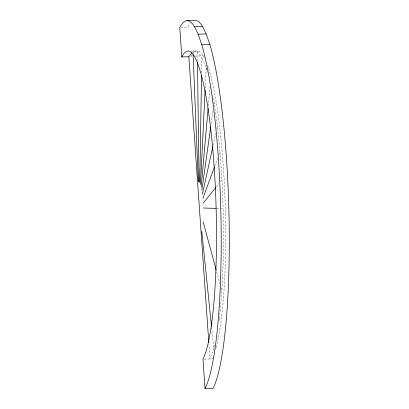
<?xml version="1.0" encoding="UTF-8"?>
<svg xmlns="http://www.w3.org/2000/svg" width="409" height="409" viewBox="0 0 409 409"><rect width="100%" height="100%" fill="white"/><g stroke="black" fill="none" stroke-linecap="round" stroke-linejoin="round"><path stroke-width="0.31" stroke-dasharray="2.04 1.53" d="M201.565 73.109L201.821 57.173L197.368 51.718L192.982 51.58L192.225 52.521M205.2 88.175L206.192 67.761L201.821 57.173M208.329 105.941L209.996 86.923M211.187 123.528L213.125 109.663M213.917 103.988L214.096 102.731L212.685 95.374M213.14 145.159L215.727 133.365M216.816 128.4L217.363 125.916L214.096 102.731M214.725 166.243L217.813 157.874M218.912 154.883L220.016 151.892L217.363 125.916M214.756 344.879A156.954 23.727 88.4 0 1 213.774 348.642L209.965 358.969L208.943 344.337M216.361 186.749L218.764 183.764M220.364 181.77L221.969 179.776L220.016 151.892M181.003 27.541L187.838 27.347A187.47 28.344 88.4 0 1 190.262 23.492M190.231 51.115L196.944 50.926M194.689 56.084L203.232 55.839M204.239 359.133L212.123 358.908A156.949 23.727 88.4 0 0 213.288 356.382M216.765 208.416L223.15 208.621A156.954 23.727 88.4 0 1 219.331 318.166M206.192 67.761L207.516 72.674M216.693 272.067L219.838 283.734M220.829 287.415L221.821 291.096M211.637 327.716L213.774 348.642M221.969 179.776L223.15 208.621M192.982 51.58L193.033 52.853M197.368 51.718L197.491 61.284M190.972 56.698A156.949 23.727 88.4 0 1 192.25 54.499M192.573 54.034A156.949 23.727 88.4 0 1 204.541 58.19M207.593 65.491A156.949 23.727 88.4 0 1 225.262 207.041A156.949 23.727 88.4 0 1 215.671 349.47M219.25 318.831A156.954 23.727 88.4 0 1 218.83 322.087"/><path stroke-width="0.61" d="M199.797 182.751L201.519 75.66M200.522 184.515L205.108 90.092M201.213 187.077L208.104 108.477M201.841 190.343L210.747 126.683M202.389 194.209L212.869 146.402M202.828 198.539L214.505 166.841M208.81 342.43L188.815 56.759L191.847 52.991M203.155 203.186L215.563 187.746M186.898 20.68L194.975 20.45A187.47 28.344 88.4 0 1 202.486 26.319L206.223 33.952L209.858 44.561A187.47 28.344 88.4 0 1 229.239 230.323A187.47 28.344 88.4 0 1 213.099 388.32L205.021 388.55L202.966 359.168A156.949 23.727 88.4 0 0 214.086 165.855A156.949 23.727 88.4 0 0 181.816 56.958L179.761 27.577A187.47 28.344 88.4 0 1 194.408 26.549L202.486 26.319M194.408 26.549L198.145 34.182L206.223 33.952M198.145 34.182L201.78 44.791L209.858 44.561M181.816 56.958L188.815 56.759M203.35 207.992L216.126 208.396M203.13 221.739L216.197 270.226M201.79 231.33L211.504 326.448M193.114 54.77L198.324 181.816M197.506 62.562L199.055 181.841M201.78 44.791A187.47 28.344 88.4 0 1 221.162 230.553A187.47 28.344 88.4 0 1 205.021 388.55"/></g></svg>
